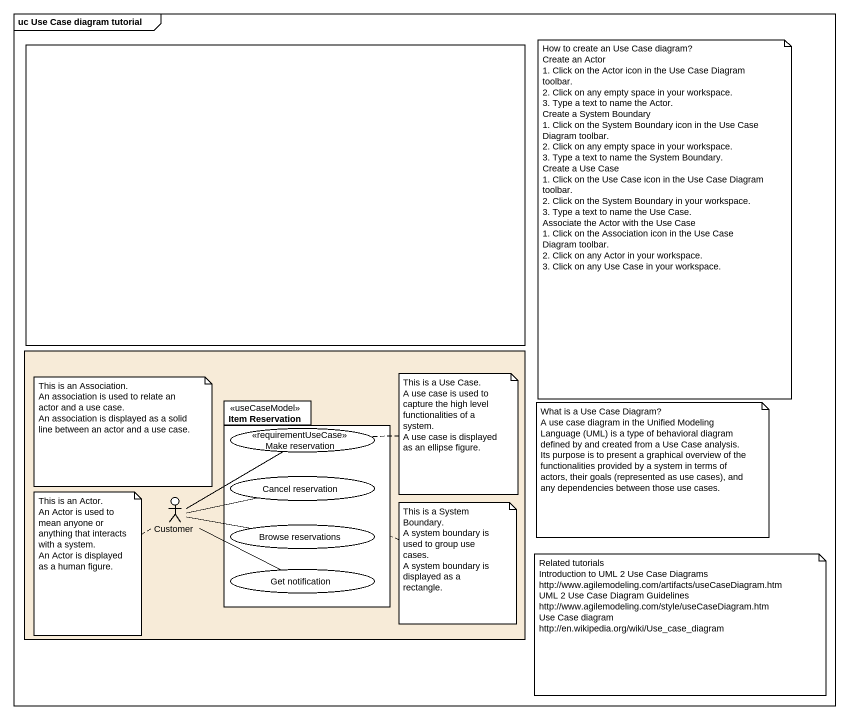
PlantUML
@startuml
mainframe uc Use Case diagram tutorial
rectangle " " as rectangle1
rectangle " " as rectangle2 #F7EBD8 {
  package "Item Reservation" as Item_Reservation <<useCaseModel>> {
    usecase "Make reservation" as Make_reservation <<requirementUseCase>>
    usecase "Cancel reservation" as Cancel_reservation
    usecase "Browse reservations" as Browse_reservations
    usecase "Get notification" as Get_notification
  }
  actor Customer
}
Customer -right- Make_reservation
Customer -right- Cancel_reservation
Customer -right- Browse_reservations
Customer -right- Get_notification
note as N1
  How to create an Use Case diagram?
  Create an Actor
  1. Click on the Actor icon in the Use Case Diagram toolbar.
  2. Click on any empty space in your workspace.
  3. Type a text to name the Actor.
  Create a System Boundary
  1. Click on the System Boundary icon in the Use Case Diagram toolbar.
  2. Click on any empty space in your workspace.
  3. Type a text to name the System Boundary.
  Create a Use Case
  1. Click on the Use Case icon in the Use Case Diagram toolbar.
  2. Click on the System Boundary in your workspace.
  3. Type a text to name the Use Case.
  Associate the Actor with the Use Case
  1. Click on the Association icon in the Use Case Diagram toolbar.
  2. Click on any Actor in your workspace.
  3. Click on any Use Case in your workspace.
end note
note as N2
  This is an Association.
  An association is used to relate an actor and a use case.
  An association is displayed as a solid line between an actor and a use case.
end note
note right of Make_reservation
  This is a Use Case.
  A use case is used to capture the high level functionalities of a system.
  A use case is displayed as an ellipse figure.
end note
note as N4
  What is a Use Case Diagram?
  A use case diagram in the Unified Modeling Language (UML) is a type of behavioral diagram defined by and created from a Use Case analysis. Its purpose is to present a graphical overview of the functionalities provided by a system in terms of actors, their goals (represented as use cases), and any dependencies between those use cases.
end note
note left of Customer
  This is an Actor.
  An Actor is used to mean anyone or anything that interacts with a system.
  An Actor is displayed as a human figure.
end note
note right of Item_Reservation
  This is a System Boundary.
  A system boundary is used to group use cases.
  A system boundary is displayed as a rectangle.
end note
note as N7
  Related tutorials
  Introduction to UML 2 Use Case Diagrams
  http://www.agilemodeling.com/artifacts/useCaseDiagram.htm
  UML 2 Use Case Diagram Guidelines
  http://www.agilemodeling.com/style/useCaseDiagram.htm
  Use Case diagram
  http://en.wikipedia.org/wiki/Use_case_diagram
end note
@enduml
